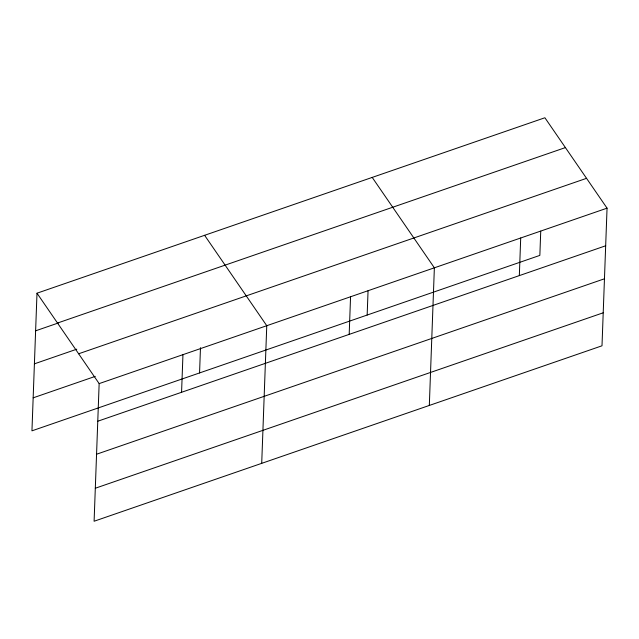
<?xml version="1.0" encoding="UTF-8"?>
<svg xmlns="http://www.w3.org/2000/svg" width="639" height="639" viewBox="0 0 639 639"><rect width="100%" height="100%" fill="white"/><g stroke="black" fill="none" stroke-linecap="round" stroke-linejoin="round"><path stroke-width="0.96" d="M36.998 293.205L99.149 383.608L94.101 521.24L602.002 345.795L607.05 208.162L544.899 117.76L36.998 293.205L31.95 430.838L539.851 255.392L540.738 231.126M181.572 392.274L182.954 354.661M199.56 372.944L200.478 347.704M261.71 463.347L266.759 325.706L204.6 235.304M349.182 334.381L350.563 296.76M367.161 315.043L368.056 290.777M429.32 405.453L434.368 267.813L372.21 177.41M519.331 275.609L520.705 237.988M57.51 323.038L565.403 147.593M35.616 330.818L58.213 323.014M34.41 363.831L76.776 349.19M78.637 353.774L586.538 178.329M33.164 397.833L95.307 376.363M99.149 383.608L607.05 208.162M97.775 421.229L605.668 245.783M96.561 454.233L604.462 278.788M95.315 488.236L603.216 312.791"/></g></svg>
